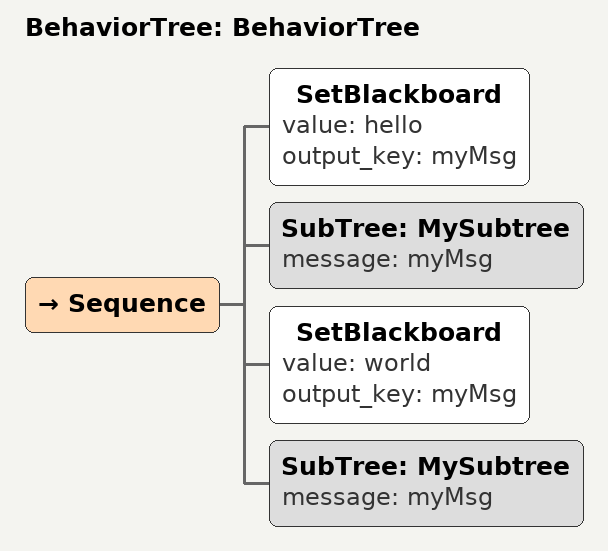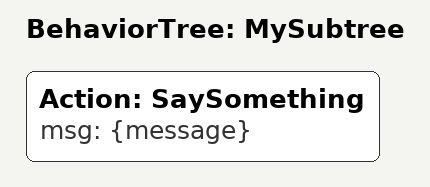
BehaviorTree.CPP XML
<root main_tree_to_execute="BehaviorTree">
    <BehaviorTree ID="BehaviorTree">
        <Sequence>
            <SetBlackboard value="hello" output_key="myMsg"/>
            <SubTree ID="MySubtree" message="myMsg"/>
            <SetBlackboard value="world" output_key="myMsg"/>
            <SubTree ID="MySubtree" message="myMsg"/>
        </Sequence>
    </BehaviorTree>
    <BehaviorTree ID="MySubtree">
        <Action msg="{message}" ID="SaySomething"/>
    </BehaviorTree>
</root>
